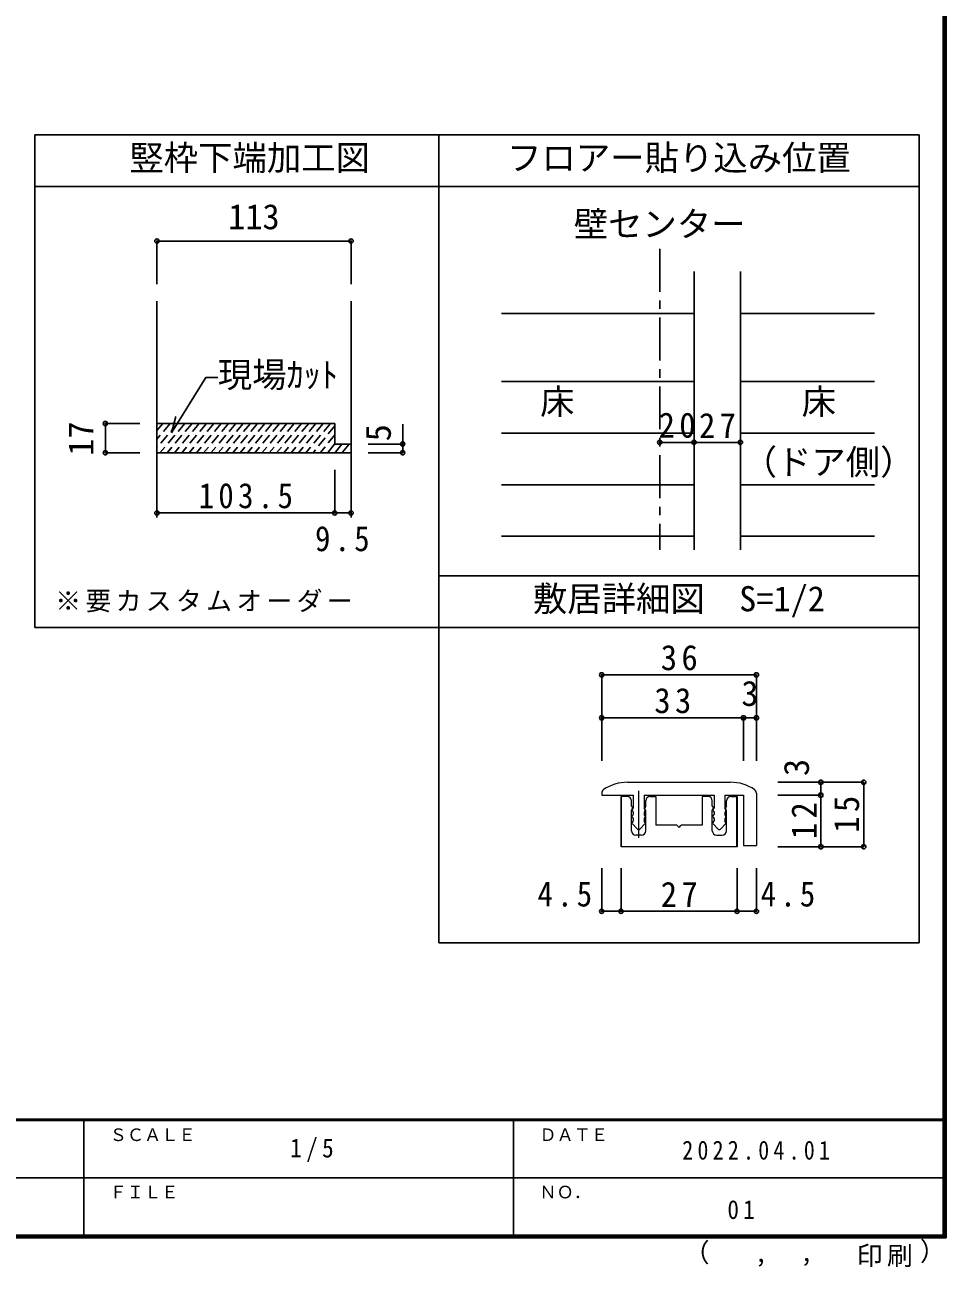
# Model space of a CAD drawing. Units: millimetres at full size, sheet at 1:5, with parts at other scales. Extents: x -973 to 977, y -718 to 696.
# Drawn here: x 441 to 977, y -718 to 5 of the extents above; entities that cross this region are included whole.
import ezdxf
from ezdxf.enums import TextEntityAlignment as Align

# ---------------------------------------------------------------- set-up
doc = ezdxf.new("R2010")
doc.units = ezdxf.units.MM
doc.header["$LTSCALE"] = 5
doc.header["$PDMODE"] = 32
doc.header["$PDSIZE"] = 2.5
doc.linetypes.add('CHAIN1', pattern=[8, 5, -1, 1, -1])
doc.linetypes.add('DASHED1', pattern=[1.8, 1.2, -0.6])
for name, color, linetype in [('0-1_通り芯', 4, 'CHAIN1'), ('0-4_枠', 3, 'Continuous'), ('0-A_文字', 3, 'Continuous'), ('0-B_寸法', 7, 'Continuous'), ('0-D_', 4, 'Continuous'), ('1-B_寸法', 7, 'Continuous'), ('F-1_枠', 6, 'Continuous'), ('F-A_文字', 7, 'Continuous')]:
    doc.layers.add(name, color=color, linetype=linetype)
doc.layers.add('1-7_金物', color=7, linetype='Continuous', lineweight=18)
doc.styles.add('ＭＳ ゴシック', font='')
doc.styles.get('ＭＳ ゴシック').set_extended_font_data('MS Gothic')

msp = doc.modelspace()

# ---------------------------------------------------------------- linework, layer by layer
at = {"layer": '0-1_通り芯'}
msp.add_line((809.985, -125.416), (809.985, -300.494), dxfattribs=at)
at = {"layer": '0-4_枠'}
for p, q in [((446.448, -345.692), (446.448, -59.167)), ((681.448, -59.167), (446.448, -59.167)), ((681.448, -59.167), (681.448, -529.167)), ((681.448, -89.167), (446.448, -89.167)), ((829.985, -138.617), (829.985, -300.494)), ((856.985, -138.617), (856.985, -300.494)), ((517.448, -155.933), (517.448, -281.779)), ((630.448, -155.933), (630.448, -281.779)), ((517.448, -244.039), (630.448, -244.039)), ((446.448, -345.692), (681.448, -345.692))]:
    msp.add_line(p, q, dxfattribs=at)
at = {"layer": '0-4_枠', "color": 4}
for p, q in [((517.448, -120.933), (517.448, -145.933)), ((487.448, -244.039), (487.448, -227.039)), ((507.448, -227.039), (487.448, -227.039)), ((660.448, -244.039), (660.448, -227.411)), ((507.448, -244.039), (487.448, -244.039)), ((660.448, -239.039), (640.448, -239.039)), ((660.448, -244.039), (640.448, -244.039)), ((517.448, -279.039), (517.448, -254.039)), ((620.948, -279.039), (620.948, -254.039)), ((630.448, -279.039), (630.448, -254.039)), ((517.448, -279.039), (620.948, -279.039)), ((620.948, -279.039), (630.448, -279.039))]:
    msp.add_line(p, q, dxfattribs=at)
at = {"layer": '0-4_枠', "color": 7}
msp.add_line((525.9, -232.539), (528.488, -222.879), dxfattribs=at)
at = {"layer": '0-4_枠', "color": 4, "linetype": 'DASHED1'}
for p, q in [((520.904, -227.039), (517.448, -231.105)), ((529.389, -227.039), (517.448, -241.087)), ((525.146, -227.039), (517.448, -236.096)), ((533.632, -227.039), (519.182, -244.039)), ((537.874, -227.039), (523.424, -244.039)), ((542.117, -227.039), (527.667, -244.039)), ((546.36, -227.039), (531.91, -244.039)), ((550.602, -227.039), (536.152, -244.039)), ((554.845, -227.039), (540.395, -244.039)), ((559.087, -227.039), (544.637, -244.039)), ((563.33, -227.039), (548.88, -244.039)), ((567.573, -227.039), (553.123, -244.039)), ((571.815, -227.039), (557.365, -244.039)), ((576.058, -227.039), (561.608, -244.039)), ((580.301, -227.039), (565.851, -244.039)), ((584.543, -227.039), (570.093, -244.039)), ((588.786, -227.039), (574.336, -244.039)), ((593.029, -227.039), (578.579, -244.039)), ((597.271, -227.039), (582.821, -244.039)), ((601.514, -227.039), (587.064, -244.039)), ((605.757, -227.039), (591.307, -244.039)), ((609.999, -227.039), (595.549, -244.039)), ((614.242, -227.039), (599.792, -244.039)), ((618.484, -227.039), (604.034, -244.039)), ((620.948, -228.368), (608.277, -244.039)), ((620.948, -233.615), (612.52, -244.039)), ((620.805, -239.039), (616.762, -244.039)), ((625.048, -239.039), (621.005, -244.039)), ((629.29, -239.039), (625.248, -244.039))]:
    msp.add_line(p, q, dxfattribs=at)
at = {"layer": '0-4_枠', "color": 4}
msp.add_lwpolyline([(517.448, -120.933), (630.448, -120.933), (630.448, -145.933)], dxfattribs=at)
at = {"layer": '0-4_枠', "color": 7}
msp.add_lwpolyline([(525.9, -232.539), (545.905, -200.36), (552.87, -200.36)], dxfattribs=at)
at = {"layer": '0-4_枠'}
msp.add_lwpolyline([(517.448, -227.039), (620.948, -227.039), (620.948, -239.039), (630.448, -239.039)], dxfattribs=at)
at = {"layer": '0-4_枠', "color": 7}
for p in [(517.448, -120.933), (630.448, -120.933), (487.448, -227.039), (660.448, -239.039), (487.448, -244.039), (660.448, -244.039), (517.448, -279.039), (620.948, -279.039), (630.448, -279.039)]:
    msp.add_point(p, dxfattribs=at)
at = {"layer": '0-A_文字'}
for p, q in [((681.448, -59.167), (961.021, -59.167)), ((961.021, -59.167), (961.021, -529.167)), ((681.448, -89.167), (961.021, -89.167)), ((681.448, -315.692), (961.021, -315.692)), ((681.448, -345.692), (961.021, -345.692)), ((681.448, -529.167), (961.021, -529.167))]:
    msp.add_line(p, q, dxfattribs=at)
at = {"layer": '0-B_寸法', "color": 4}
for p, q in [((809.985, -238.031), (829.985, -238.031)), ((829.985, -238.031), (856.985, -238.031))]:
    msp.add_line(p, q, dxfattribs=at)
at = {"layer": '0-B_寸法'}
for p in [(809.985, -238.031), (829.985, -238.031), (856.985, -238.031)]:
    msp.add_point(p, dxfattribs=at)
at = {"layer": '0-D_'}
for p, q in [((829.985, -163.031), (717.985, -163.031)), ((856.985, -163.031), (934.985, -163.031)), ((829.985, -202.645), (717.985, -202.645)), ((856.985, -202.645), (934.985, -202.645)), ((829.985, -232.645), (717.985, -232.645)), ((856.985, -232.645), (934.985, -232.645)), ((829.985, -262.645), (717.985, -262.645)), ((856.985, -262.645), (934.985, -262.645)), ((829.985, -292.645), (717.985, -292.645)), ((856.985, -292.645), (934.985, -292.645))]:
    msp.add_line(p, q, dxfattribs=at)
at = {"layer": '1-7_金物'}
for p, q in [((791.234, -435.75), (851.234, -435.75)), ((776.234, -442.042), (776.234, -443.25)), ((776.234, -443.25), (794.609, -443.25)), ((787.484, -473.25), (787.484, -444)), ((791.109, -444), (787.484, -444)), ((787.734, -473.25), (787.734, -444)), ((793.609, -449.625), (793.609, -446.5)), ((794.609, -443.25), (794.609, -450.75)), ((800.859, -443.25), (841.609, -443.25)), ((800.859, -443.25), (800.859, -450.75)), ((801.859, -449.625), (801.859, -446.5)), ((804.359, -444), (807.734, -444)), ((807.734, -444), (807.734, -460.75)), ((834.734, -444), (834.734, -460.75)), ((838.109, -444), (834.734, -444)), ((840.609, -449.625), (840.609, -446.5)), ((841.609, -443.25), (841.609, -450.75)), ((847.859, -443.25), (858.734, -443.25)), ((847.859, -443.25), (847.859, -450.75)), ((848.859, -449.625), (848.859, -446.5)), ((851.359, -444), (854.984, -444)), ((854.734, -444), (854.734, -473.25)), ((854.984, -444), (854.984, -473.25)), ((858.734, -443.25), (858.734, -472.5)), ((866.234, -442.042), (866.234, -472.5)), ((793.609, -449.625), (794.127, -450.489)), ((793.609, -452.125), (794.127, -451.261)), ((793.609, -464), (793.609, -452.125)), ((794.091, -451.614), (794.609, -450.75)), ((794.091, -452.386), (794.609, -453.25)), ((794.091, -455.364), (794.609, -454.5)), ((794.609, -453.25), (794.609, -454.5)), ((801.377, -451.614), (800.859, -450.75)), ((801.377, -452.386), (800.859, -453.25)), ((800.859, -453.25), (800.859, -454.5)), ((801.377, -455.364), (800.859, -454.5)), ((801.859, -449.625), (801.341, -450.489)), ((801.859, -452.125), (801.341, -451.261)), ((801.859, -464), (801.859, -452.125)), ((840.609, -449.625), (841.127, -450.489)), ((840.609, -452.125), (841.127, -451.261)), ((840.609, -464), (840.609, -452.125)), ((841.091, -451.614), (841.609, -450.75)), ((841.091, -452.386), (841.609, -453.25)), ((841.091, -455.364), (841.609, -454.5)), ((841.609, -453.25), (841.609, -454.5)), ((848.377, -451.614), (847.859, -450.75)), ((848.377, -452.386), (847.859, -453.25)), ((847.859, -453.25), (847.859, -454.5)), ((848.377, -455.364), (847.859, -454.5)), ((848.859, -449.625), (848.341, -450.489)), ((848.859, -452.125), (848.341, -451.261)), ((848.859, -464), (848.859, -452.125)), ((794.091, -456.136), (794.609, -457)), ((794.091, -459.114), (794.609, -458.25)), ((796.818, -462.85), (794.184, -460.01)), ((794.609, -457), (794.609, -458.25)), ((801.284, -460.01), (798.651, -462.85)), ((801.377, -456.136), (800.859, -457)), ((800.859, -457), (800.859, -458.25)), ((801.377, -459.114), (800.859, -458.25)), ((819.984, -460.75), (807.734, -460.75)), ((821.234, -462), (819.984, -460.75)), ((821.234, -462), (822.484, -460.75)), ((834.734, -460.75), (822.484, -460.75)), ((841.091, -456.136), (841.609, -457)), ((841.091, -459.114), (841.609, -458.25)), ((843.818, -462.85), (841.184, -460.01)), ((841.609, -457), (841.609, -458.25)), ((848.284, -460.01), (845.651, -462.85)), ((848.377, -456.136), (847.859, -457)), ((847.859, -457), (847.859, -458.25)), ((848.377, -459.114), (847.859, -458.25)), ((799.359, -466.5), (796.109, -466.5)), ((843.109, -466.5), (846.359, -466.5)), ((854.984, -473.25), (787.484, -473.25)), ((858.734, -472.5), (866.234, -472.5))]:
    msp.add_line(p, q, dxfattribs=at)
at = {"layer": '1-7_金物', "color": 4}
msp.add_line((797.734, -440.75), (797.734, -468.103), dxfattribs=at)
at = {"layer": '1-7_金物'}
for centre, radius, start, end in [((778.734, -442.042), 2.5, 123.74899, 180), ((791.234, -460.75), 25, 90, 123.74899), ((851.234, -460.75), 25, 56.25101, 90), ((863.734, -442.042), 2.5, 0, 56.25101), ((791.109, -446.5), 2.5, 0, 90), ((804.359, -446.5), 2.5, 90, 180), ((838.109, -446.5), 2.5, 0, 90), ((851.359, -446.5), 2.5, 90, 180), ((794.734, -452), 0.75, 149.05366, 210.94634), ((793.484, -450.875), 0.75, 329.05368, 30.94635), ((801.984, -450.875), 0.75, 149.05365, 210.94632), ((800.734, -452), 0.75, 329.05366, 30.94634), ((841.734, -452), 0.75, 149.05366, 210.94634), ((840.484, -450.875), 0.75, 329.05368, 30.94635), ((848.984, -450.875), 0.75, 149.05365, 210.94632), ((847.734, -452), 0.75, 329.05366, 30.94634), ((794.734, -455.75), 0.75, 149.05366, 210.94634), ((794.734, -459.5), 0.75, 149.05366, 222.83826), ((800.734, -459.5), 0.75, 317.16174, 30.94634), ((800.734, -455.75), 0.75, 329.05366, 30.94634), ((841.734, -455.75), 0.75, 149.05366, 210.94634), ((841.734, -459.5), 0.75, 149.05366, 222.83826), ((847.734, -459.5), 0.75, 317.16174, 30.94634), ((847.734, -455.75), 0.75, 329.05366, 30.94634), ((796.109, -464), 2.5, 180, 270), ((797.734, -462), 1.25, 222.83826, 317.16174), ((799.359, -464), 2.5, 270, 0), ((843.109, -464), 2.5, 180, 270), ((844.734, -462), 1.25, 222.83826, 317.16174), ((846.359, -464), 2.5, 270, 0)]:
    msp.add_arc(centre, radius, start, end, dxfattribs=at)
at = {"layer": '1-B_寸法', "color": 4}
for p, q in [((776.234, -373.25), (776.234, -423.25)), ((866.234, -373.25), (776.234, -373.25)), ((866.234, -373.25), (866.234, -423.25)), ((776.234, -398.25), (858.734, -398.25)), ((858.734, -398.25), (858.734, -423.25)), ((858.734, -398.25), (866.234, -398.25)), ((928.734, -435.75), (878.734, -435.75)), ((903.734, -443.25), (903.734, -435.75)), ((928.734, -473.25), (928.734, -435.75)), ((903.734, -443.25), (878.734, -443.25)), ((903.734, -473.25), (903.734, -443.25)), ((928.734, -473.25), (878.734, -473.25)), ((776.234, -510.75), (776.234, -485.75)), ((787.484, -510.75), (787.484, -485.75)), ((854.984, -510.75), (854.984, -485.75)), ((866.234, -510.75), (866.234, -485.75)), ((787.484, -510.75), (776.234, -510.75)), ((854.984, -510.75), (787.484, -510.75)), ((866.234, -510.75), (854.984, -510.75))]:
    msp.add_line(p, q, dxfattribs=at)
at = {"layer": '1-B_寸法'}
for p in [(776.234, -373.25), (866.234, -373.25), (776.234, -398.25), (858.734, -398.25), (866.234, -398.25), (903.734, -435.75), (928.734, -435.75), (903.734, -443.25), (903.734, -473.25), (928.734, -473.25), (776.234, -510.75), (787.484, -510.75), (854.984, -510.75), (866.234, -510.75)]:
    msp.add_point(p, dxfattribs=at)
at = {"layer": 'F-1_枠'}
for p, q in [((974.986, 695.833), (974.986, -700.833)), ((975.82, 695.833), (975.82, -700.833)), ((976.653, 695.833), (976.653, -700.833)), ((976.653, -631.667), (-973.347, -631.667)), ((976.653, -632.5), (-973.347, -632.5)), ((474.986, -632.5), (474.986, -699.167)), ((724.986, -632.5), (724.986, -699.167)), ((1.653, -665.833), (974.986, -665.834)), ((976.653, -699.167), (-973.347, -699.167)), ((976.653, -700), (-973.347, -700)), ((976.653, -700.833), (-973.347, -700.833))]:
    msp.add_line(p, q, dxfattribs=at)

# ---------------------------------------------------------------- texts
at = {"layer": '0-4_枠', "color": 7, "style": 'ＭＳ ゴシック'}
for s, p in [('竪枠下端加工図', (501.448, -84.167)), ('113', (558.948, -118.433)), ('現場ｶｯﾄ', (552.87, -210.36))]:
    msp.add_text(s, height=14.66, dxfattribs=at).set_placement(p, align=Align.BOTTOM_LEFT)
for s, p in [('17', (484.948, -245.794)), ('5', (657.948, -237.411))]:
    msp.add_text(s, height=14.66, rotation=90, dxfattribs=at).set_placement(p, align=Align.BOTTOM_LEFT)
at = {"layer": '0-4_枠', "color": 7, "attachment_point": 7, "style": 'ＭＳ ゴシック'}
for s, insert, char_height in [('\\T1.28;\\W0.9;103.5', (541.698, -276.539), 14.66), ('\\T1.27;\\W0.9;9.5', (609.448, -301.539), 14.66), ('\\T1.17;※要カスタムオーダー', (458.335, -336.953), 11)]:
    msp.add_mtext(s, dxfattribs=dict(at, insert=insert, char_height=char_height))
at = {"layer": '0-A_文字', "color": 7, "style": 'ＭＳ ゴシック'}
for s, p in [('フロアー貼り込み位置', (721.234, -84.167)), ('壁センター', (759.985, -122.699)), ('床', (740.391, -226.081)), ('床', (892.58, -226.081)), ('（ドア側）', (858.25, -261.167)), ('敷居詳細図\u3000S=1/2', (736.234, -340.692))]:
    msp.add_text(s, height=14.66, dxfattribs=at).set_placement(p, align=Align.BOTTOM_LEFT)
at = {"layer": '0-B_寸法', "char_height": 14.66, "attachment_point": 7, "style": 'ＭＳ ゴシック'}
for s, insert in [('\\T1.27;\\W0.95;20', (809.36, -235.531)), ('\\T1.27;\\W0.95;27', (832.86, -235.531))]:
    msp.add_mtext(s, dxfattribs=dict(at, insert=insert))
at = {"layer": '1-B_寸法', "style": 'ＭＳ ゴシック'}
msp.add_text('3', height=14.66, dxfattribs=at).set_placement((857.484, -395.75), align=Align.BOTTOM_LEFT)
msp.add_text('3', height=14.66, rotation=90, dxfattribs=at).set_placement((901.234, -432.118), align=Align.BOTTOM_LEFT)
at = {"layer": '1-B_寸法', "char_height": 14.66, "attachment_point": 7, "style": 'ＭＳ ゴシック'}
for s, insert in [('\\T1.27;\\W0.95;36', (810.609, -370.75)), ('\\T1.27;\\W0.95;33', (806.859, -395.75)), ('\\T1.27;\\W0.9;4.5', (738.913, -508.25)), ('\\T1.27;\\W0.95;27', (810.609, -508.25)), ('\\T1.27;\\W0.9;4.5', (868.717, -508.25))]:
    msp.add_mtext(s, dxfattribs=dict(at, insert=insert))
at = {"layer": '1-B_寸法', "char_height": 14.66, "attachment_point": 7, "rotation": 90, "style": 'ＭＳ ゴシック'}
for s, insert in [('\\T1.27;\\W0.95;15', (926.234, -465.125)), ('\\T1.27;\\W0.95;12', (901.234, -468.875))]:
    msp.add_mtext(s, dxfattribs=dict(at, insert=insert))
at = {"layer": 'F-A_文字', "style": 'ＭＳ ゴシック'}
for s, height, p in [('ＳＣＡＬＥ', 7.331, (489.986, -646.667)), ('ＤＡＴＥ', 7.331, (739.986, -646.667)), ('ＦＩＬＥ', 7.331, (489.986, -680)), ('ＮＯ．', 7.331, (739.986, -680.001)), ('（', 11, (823.992, -718.052)), ('）', 11, (961.387, -717.355)), (',', 11, (865.199, -718.052)), (',', 11, (891.686, -717.588))]:
    msp.add_text(s, height=height, dxfattribs=at).set_placement(p, align=Align.BOTTOM_LEFT)
at = {"layer": 'F-A_文字', "char_height": 11, "attachment_point": 7, "style": 'ＭＳ ゴシック'}
for s, insert in [('\\T1.38;\\W0.9;1/5', (594.986, -656.667)), ('\\T1.39;\\W0.85;2022.04.01', (823.111, -655.417)), ('\\T1.36;\\W0.9;01', (849.361, -690.001)), ('\\T1.17;印刷', (924.678, -717.82))]:
    msp.add_mtext(s, dxfattribs=dict(at, insert=insert))

doc.saveas('drawing.dxf')
